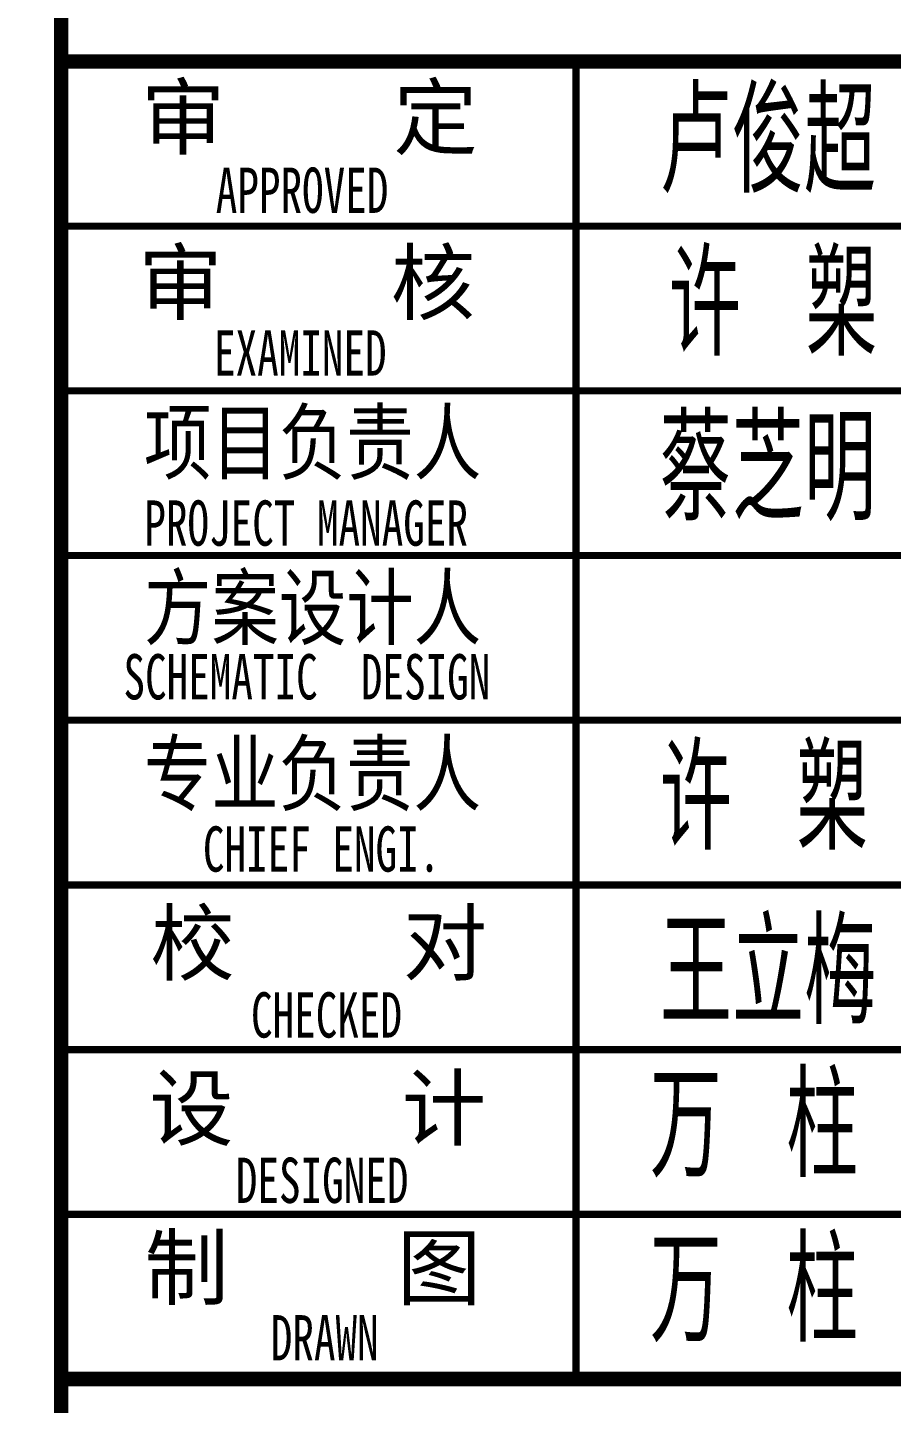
# Model space of a CAD drawing. Extents: x 169490 to 7584583, y -2399407 to 1374371.
# Drawn here: x 1783238 to 1787432, y 725827 to 732510 of the extents above; entities that cross this region are included whole.
import ezdxf
from ezdxf.enums import TextEntityAlignment as Align

# ---------------------------------------------------------------- set-up
doc = ezdxf.new("R2010")
doc.units = 0
doc.header["$LTSCALE"] = 100
doc.layers.add('图框', color=140, linetype='CONTINUOUS')
doc.layers.add('图签文字', color=147, linetype='CONTINUOUS')
doc.layers.add('砼柱', color=2, linetype='CONTINUOUS', lineweight=35)
doc.styles.add('建筑图签-1', font='simhei.ttf', dxfattribs={"width": 0.7})
doc.styles.add('建筑图签-2', font='TXT.shx', dxfattribs={"width": 0.5, "bigfont": 'HZTXT.shx'})

msp = doc.modelspace()

# ---------------------------------------------------------------- linework, layer by layer
at = {"layer": '图框'}
for points, const_width in [([(1783400.9, 719145.5), (1783400.9, 776545.5)], 70), ([(1790400.9, 732345.8), (1783400.9, 732345.8)], 70), ([(1783400.9, 732345.8), (1790400.9, 732345.8)], 70), ([(1785900.5, 725945.8), (1785900.9, 732345.8)], 35), ([(1783400.9, 731545.8), (1790400.9, 731545.8)], 35), ([(1783400.9, 730745.8), (1790400.9, 730745.8)], 35), ([(1783400.9, 729945.8), (1790400.9, 729945.8)], 35), ([(1783400.9, 729145.8), (1790400.9, 729145.8)], 35), ([(1783400.9, 728345.8), (1790400.9, 728345.8)], 35), ([(1783400.9, 727545.8), (1790400.9, 727545.8)], 35), ([(1783400.9, 726745.8), (1790400.9, 726745.8)], 35), ([(1783400.9, 725945.8), (1790400.9, 725945.8)], 70)]:
    msp.add_lwpolyline(points, dxfattribs=dict(at, const_width=const_width))
at = {"layer": '砼柱', "ltscale": 10}
msp.add_lwpolyline([(1709796, 776545.5), (1783400.9, 776545.5), (1783400.9, 719145.5), (1709796, 719145.5)], close=True, dxfattribs=at)

# ---------------------------------------------------------------- texts
at = {"layer": '图框', "style": '建筑图签-1', "width": 0.7}
for s, p in [('APPROVED ', (1784151.6, 731610.2)), ('EXAMINED  ', (1784143, 730819.7, -1799)), ('PROJECT MANAGER', (1783804.8, 729993.5, -1799)), ('SCHEMATIC  DESIGN', (1783703.6, 729246.9, -1799))]:
    msp.add_text(s, height=220, dxfattribs=at).set_placement(p)
for s, p in [('CHIEF ENGI.', (1784665.4, 728520.3)), ('CHECKED  ', (1784794, 727714.3)), ('DESIGNED ', (1784720.5, 726911)), (' DRAWN   ', (1784785.5, 726146))]:
    msp.add_text(s, height=220, dxfattribs=at).set_placement(p, align=Align.MIDDLE)
at = {"layer": '图签文字', "color": 7, "style": '建筑图签-1'}
for s, p in [('审    定', (1783788.6, 731924.7)), ('审    核', (1783775.5, 731122.4)), ('校    对', (1783834.3, 727913.7)), ('设    计', (1783828.8, 727112)), ('制    图', (1783805.8, 726337.2))]:
    msp.add_text(s, height=300, dxfattribs=at).set_placement(p)
at = {"layer": '图签文字', "color": 1, "style": '建筑图签-2', "width": 0.7}
for s, p in [('卢俊超', (1786307.1, 731707.4)), ('许 槊', (1786351.6, 730916.4)), ('蔡芝明', (1786307.1, 730116.4)), ('许 槊', (1786307.1, 728516.4)), ('王立梅', (1786308, 727669.6)), ('万 柱', (1786258.7, 726925.9)), ('万 柱', (1786258.7, 726125.9))]:
    msp.add_text(s, height=500, dxfattribs=at).set_placement(p)
at = {"layer": '图签文字', "color": 7, "style": '建筑图签-1', "width": 0.8}
for s, p in [('项目负责人', (1783803.4, 730346.2)), ('方案设计人', (1783803.4, 729543.7)), ('专业负责人', (1783802.2, 728737.2))]:
    msp.add_text(s, height=300, dxfattribs=at).set_placement(p)

doc.saveas('drawing.dxf')
